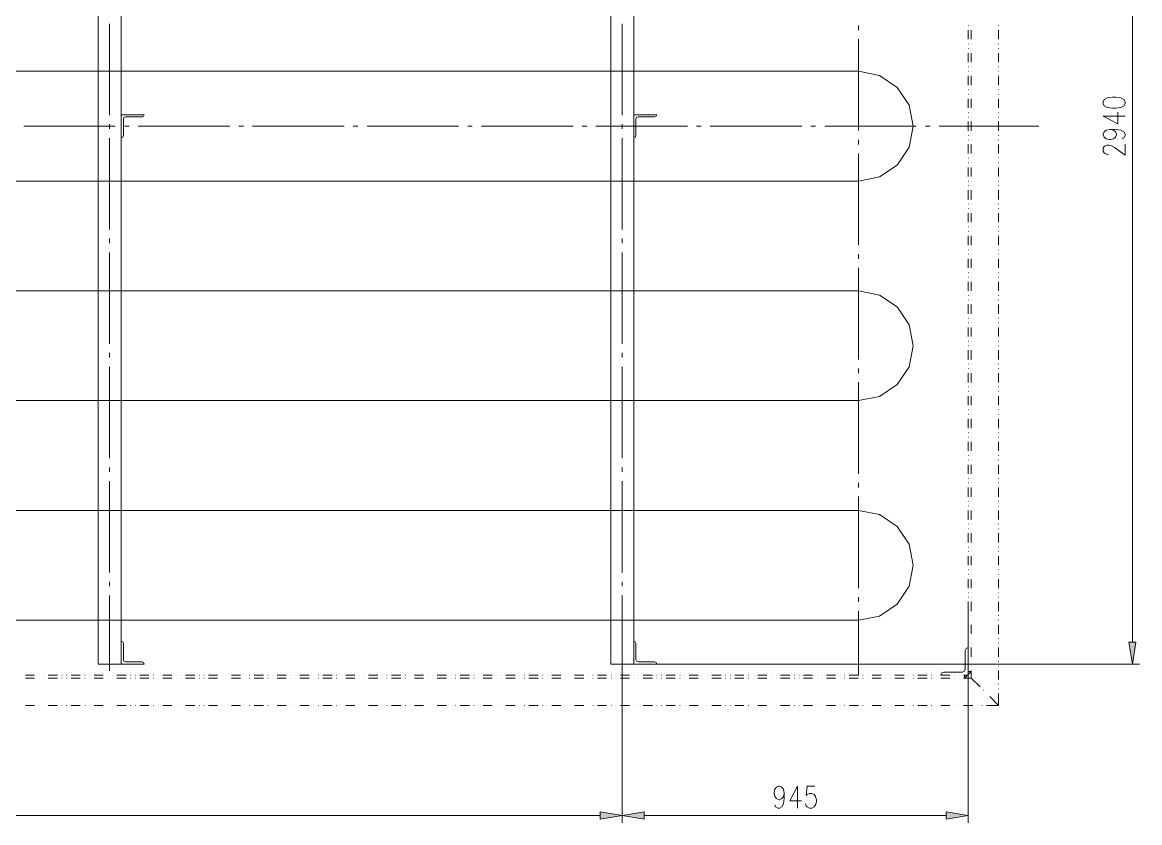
# Model space of a CAD drawing. Header units: millimetres. Extents: x 0 to 829, y 0 to 586.
# Drawn here: x 396.6 to 547, y 140.7 to 248.5 of the extents above; entities that cross this region are included whole.
import ezdxf

# ---------------------------------------------------------------- set-up
doc = ezdxf.new("R2010")
doc.units = ezdxf.units.MM

msp = doc.modelspace()

# ---------------------------------------------------------------- hatches: boundary and pattern name
h = msp.add_hatch(color=0)
h.dxf.hatch_style = 2
h.paths.add_polyline_path([(545.517917, 164.973), (546.011806, 162.013194), (546.502167, 164.973)])
h = msp.add_hatch(color=0)
h.dxf.hatch_style = 2
h.paths.add_polyline_path([(474.37675, 142.134167), (477.333028, 141.640278), (474.37675, 141.149917)])
h = msp.add_hatch(color=0)
h.dxf.hatch_style = 2
h.paths.add_polyline_path([(480.289306, 142.134167), (477.333028, 141.640278), (480.289306, 141.149917)])
h = msp.add_hatch(color=0)
h.dxf.hatch_style = 2
h.paths.add_polyline_path([(520.961056, 142.134167), (523.917333, 141.640278), (520.961056, 141.149917)])

# ---------------------------------------------------------------- linework, layer by layer
at = {"color": 0, "lineweight": 0}
for points in [[(406.766889, 306.944889), (406.766889, 162.013194)], [(409.871333, 306.944889), (409.871333, 162.013194)], [(475.780806, 306.944889), (475.780806, 162.013194)], [(478.88525, 306.944889), (478.88525, 162.013194)], [(546.011806, 303.985083), (546.011806, 164.973)], [(408.319111, 248.292056), (408.319111, 235.969528)], [(477.333028, 248.292056), (477.333028, 235.969528)], [(509.128889, 248.052167), (509.128889, 247.434806)], [(523.917333, 248.034528), (523.934972, 248.034528)], [(523.917333, 247.420694), (523.917333, 246.185972)], [(524.312444, 248.034528), (524.330083, 248.034528)], [(524.312444, 247.420694), (524.312444, 246.185972)], [(528.009556, 248.034528), (528.027194, 248.034528)], [(528.009556, 246.185972), (528.009556, 247.420694)], [(509.128889, 246.203611), (509.128889, 233.881083)], [(523.917333, 245.572139), (523.934972, 245.572139)], [(524.312444, 245.572139), (524.330083, 245.572139)], [(528.009556, 245.572139), (528.027194, 245.572139)], [(523.917333, 244.954778), (523.934972, 244.954778)], [(523.917333, 244.337417), (523.917333, 243.106222)], [(524.312444, 244.954778), (524.330083, 244.954778)], [(524.312444, 244.337417), (524.312444, 243.106222)], [(528.009556, 244.954778), (528.027194, 244.954778)], [(528.009556, 243.106222), (528.009556, 244.337417)], [(523.917333, 242.488861), (523.934972, 242.488861)], [(524.312444, 242.488861), (524.330083, 242.488861)], [(528.009556, 242.488861), (528.027194, 242.488861)], [(95.045389, 241.875028), (509.128889, 241.875028)], [(509.128889, 227.086583), (511.958167, 227.6475), (514.357056, 229.249111), (515.958667, 231.648), (516.523111, 234.480806), (515.958667, 237.310083), (514.357056, 239.708972), (511.958167, 241.310583), (509.128889, 241.875028)], [(523.917333, 241.875028), (523.934972, 241.875028)], [(523.917333, 241.257667), (523.917333, 240.026472)], [(524.312444, 241.875028), (524.330083, 241.875028)], [(524.312444, 241.257667), (524.312444, 240.026472)], [(528.009556, 241.875028), (528.027194, 241.875028)], [(528.009556, 240.026472), (528.009556, 241.257667)], [(523.917333, 239.409111), (523.934972, 239.409111)], [(524.312444, 239.409111), (524.330083, 239.409111)], [(528.009556, 239.409111), (528.027194, 239.409111)], [(523.917333, 238.79175), (523.934972, 238.79175)], [(523.917333, 238.177917), (523.917333, 236.943194)], [(524.312444, 238.79175), (524.330083, 238.79175)], [(524.312444, 238.177917), (524.312444, 236.943194)], [(528.009556, 238.79175), (528.027194, 238.79175)], [(528.009556, 236.943194), (528.009556, 238.177917)], [(523.917333, 236.329361), (523.934972, 236.329361)], [(524.312444, 236.329361), (524.330083, 236.329361)], [(528.009556, 236.329361), (528.027194, 236.329361)], [(542.06775, 235.853111), (544.039778, 234.794778), (544.039778, 236.382278)], [(408.319111, 234.738333), (408.319111, 234.120972)], [(412.975778, 236.033028), (409.871333, 236.033028)], [(410.464, 235.736694), (410.255861, 235.6485), (410.167667, 235.440361)], [(410.167667, 235.440361), (410.167667, 233.221389)], [(412.682972, 235.736694), (410.464, 235.736694)], [(412.682972, 235.736694), (412.891111, 235.821361), (412.975778, 236.033028)], [(477.333028, 234.738333), (477.333028, 234.120972)], [(481.989694, 236.033028), (478.88525, 236.033028)], [(479.477917, 235.736694), (479.269778, 235.6485), (479.181583, 235.440361)], [(479.181583, 235.440361), (479.181583, 233.221389)], [(481.696889, 235.736694), (479.477917, 235.736694)], [(481.696889, 235.736694), (481.905028, 235.821361), (481.989694, 236.033028)], [(523.917333, 235.712), (523.934972, 235.712)], [(523.917333, 235.094639), (523.917333, 233.863444)], [(524.312444, 235.712), (524.330083, 235.712)], [(524.312444, 235.094639), (524.312444, 233.863444)], [(528.009556, 235.712), (528.027194, 235.712)], [(528.009556, 233.863444), (528.009556, 235.094639)], [(542.06775, 235.853111), (545.024028, 235.853111)], [(396.762111, 234.480806), (409.088167, 234.480806)], [(409.871333, 232.925056), (410.079472, 233.01325), (410.167667, 233.221389)], [(410.319361, 234.480806), (410.936722, 234.480806)], [(412.167917, 234.480806), (424.490444, 234.480806)], [(425.725167, 234.480806), (426.339, 234.480806)], [(427.573722, 234.480806), (439.89625, 234.480806)], [(441.130972, 234.480806), (441.744806, 234.480806)], [(442.979528, 234.480806), (455.302056, 234.480806)], [(456.53325, 234.480806), (457.150611, 234.480806)], [(458.381806, 234.480806), (470.707861, 234.480806)], [(471.939056, 234.480806), (472.556417, 234.480806)], [(473.787611, 234.480806), (486.110139, 234.480806)], [(478.88525, 232.925056), (479.093389, 233.01325), (479.181583, 233.221389)], [(487.344861, 234.480806), (487.958694, 234.480806)], [(489.193417, 234.480806), (501.515944, 234.480806)], [(502.747139, 234.480806), (503.3645, 234.480806)], [(504.595694, 234.480806), (516.92175, 234.480806)], [(518.152944, 234.480806), (518.770306, 234.480806)], [(520.0015, 234.480806), (533.435278, 234.480806)], [(523.917333, 233.246083), (523.934972, 233.246083)], [(524.312444, 233.246083), (524.330083, 233.246083)], [(528.009556, 233.246083), (528.027194, 233.246083)], [(543.052, 234.057472), (543.475333, 233.951639), (543.757556, 233.739972), (543.898667, 233.422472), (543.898667, 233.316639), (543.757556, 232.999139), (543.475333, 232.787472), (543.052, 232.685167), (542.910889, 232.685167), (542.487556, 232.787472), (542.208861, 232.999139), (542.06775, 233.316639), (542.06775, 233.422472), (542.208861, 233.739972), (542.487556, 233.951639), (543.052, 234.057472), (543.757556, 234.057472), (544.459583, 233.951639), (544.882917, 233.739972), (545.024028, 233.422472), (545.024028, 233.210806), (544.882917, 232.893306), (544.600694, 232.787472)], [(408.319111, 232.889778), (408.319111, 220.563722)], [(477.333028, 232.889778), (477.333028, 220.563722)], [(509.128889, 232.646361), (509.128889, 232.032528)], [(523.917333, 232.63225), (523.934972, 232.63225)], [(523.917333, 232.014889), (523.917333, 230.783694)], [(524.312444, 232.63225), (524.330083, 232.63225)], [(524.312444, 232.014889), (524.312444, 230.783694)], [(528.009556, 232.63225), (528.027194, 232.63225)], [(528.009556, 230.783694), (528.009556, 232.014889)], [(542.769778, 230.677861), (542.628667, 230.677861), (542.346444, 230.783694), (542.208861, 230.886), (542.06775, 231.097667), (542.06775, 231.521), (542.208861, 231.732667), (542.346444, 231.8385), (542.628667, 231.944333), (542.910889, 231.944333), (543.193111, 231.8385), (543.616444, 231.626833), (545.024028, 230.572028), (545.024028, 232.050167)], [(509.128889, 230.797806), (509.128889, 218.475278)], [(523.917333, 230.166333), (523.934972, 230.166333)], [(524.312444, 230.166333), (524.330083, 230.166333)], [(528.009556, 230.166333), (528.027194, 230.166333)], [(523.917333, 229.548972), (523.934972, 229.548972)], [(523.917333, 228.935139), (523.917333, 227.700417)], [(524.312444, 229.548972), (524.330083, 229.548972)], [(524.312444, 228.935139), (524.312444, 227.700417)], [(528.009556, 229.548972), (528.027194, 229.548972)], [(528.009556, 227.700417), (528.009556, 228.935139)], [(95.045389, 227.086583), (509.128889, 227.086583)], [(523.917333, 227.086583), (523.934972, 227.086583)], [(523.917333, 226.469222), (523.934972, 226.469222)], [(523.917333, 225.851861), (523.917333, 224.620667)], [(524.312444, 227.086583), (524.330083, 227.086583)], [(524.312444, 226.469222), (524.330083, 226.469222)], [(524.312444, 225.851861), (524.312444, 224.620667)], [(528.009556, 227.086583), (528.027194, 227.086583)], [(528.009556, 226.469222), (528.027194, 226.469222)], [(528.009556, 224.620667), (528.009556, 225.851861)], [(523.917333, 224.003306), (523.934972, 224.003306)], [(523.917333, 223.385944), (523.934972, 223.385944)], [(523.917333, 222.772111), (523.917333, 221.537389)], [(524.312444, 224.003306), (524.330083, 224.003306)], [(524.312444, 223.385944), (524.330083, 223.385944)], [(524.312444, 222.772111), (524.312444, 221.537389)], [(528.009556, 224.003306), (528.027194, 224.003306)], [(528.009556, 223.385944), (528.027194, 223.385944)], [(528.009556, 221.537389), (528.009556, 222.772111)], [(523.917333, 220.923556), (523.934972, 220.923556)], [(523.917333, 220.306194), (523.934972, 220.306194)], [(523.917333, 219.688833), (523.917333, 218.457639)], [(524.312444, 220.923556), (524.330083, 220.923556)], [(524.312444, 220.306194), (524.330083, 220.306194)], [(524.312444, 219.688833), (524.312444, 218.457639)], [(528.009556, 220.923556), (528.027194, 220.923556)], [(528.009556, 220.306194), (528.027194, 220.306194)], [(528.009556, 218.457639), (528.009556, 219.688833)], [(408.319111, 219.332528), (408.319111, 218.715167)], [(477.333028, 219.332528), (477.333028, 218.715167)], [(408.319111, 217.483972), (408.319111, 205.157917)], [(477.333028, 217.483972), (477.333028, 205.157917)], [(509.128889, 217.244083), (509.128889, 216.626722)], [(523.917333, 217.840278), (523.934972, 217.840278)], [(523.917333, 217.226444), (523.934972, 217.226444)], [(524.312444, 217.840278), (524.330083, 217.840278)], [(524.312444, 217.226444), (524.330083, 217.226444)], [(528.009556, 217.840278), (528.027194, 217.840278)], [(528.009556, 217.226444), (528.027194, 217.226444)], [(509.128889, 215.395528), (509.128889, 203.069472)], [(523.917333, 216.609083), (523.917333, 215.377889)], [(524.312444, 216.609083), (524.312444, 215.377889)], [(528.009556, 215.377889), (528.009556, 216.609083)], [(523.917333, 214.760528), (523.934972, 214.760528)], [(523.917333, 214.143167), (523.934972, 214.143167)], [(524.312444, 214.760528), (524.330083, 214.760528)], [(524.312444, 214.143167), (524.330083, 214.143167)], [(528.009556, 214.760528), (528.027194, 214.760528)], [(528.009556, 214.143167), (528.027194, 214.143167)], [(95.045389, 212.294611), (509.128889, 212.294611)], [(509.128889, 197.506167), (511.958167, 198.070611), (514.357056, 199.672222), (515.958667, 202.071111), (516.523111, 204.900389), (515.958667, 207.733194), (514.357056, 210.132083), (511.958167, 211.733694), (509.128889, 212.294611)], [(523.917333, 213.529333), (523.917333, 212.294611)], [(524.312444, 213.529333), (524.312444, 212.294611)], [(528.009556, 212.294611), (528.009556, 213.529333)], [(523.917333, 211.680778), (523.934972, 211.680778)], [(523.917333, 211.063417), (523.934972, 211.063417)], [(524.312444, 211.680778), (524.330083, 211.680778)], [(524.312444, 211.063417), (524.330083, 211.063417)], [(528.009556, 211.680778), (528.027194, 211.680778)], [(528.009556, 211.063417), (528.027194, 211.063417)], [(523.917333, 210.446056), (523.917333, 209.214861)], [(524.312444, 210.446056), (524.312444, 209.214861)], [(528.009556, 209.214861), (528.009556, 210.446056)], [(523.917333, 208.5975), (523.934972, 208.5975)], [(523.917333, 207.983667), (523.934972, 207.983667)], [(524.312444, 208.5975), (524.330083, 208.5975)], [(524.312444, 207.983667), (524.330083, 207.983667)], [(528.009556, 208.5975), (528.027194, 208.5975)], [(528.009556, 207.983667), (528.027194, 207.983667)], [(523.917333, 207.366306), (523.917333, 206.135111)], [(524.312444, 207.366306), (524.312444, 206.135111)], [(528.009556, 206.135111), (528.009556, 207.366306)], [(523.917333, 205.51775), (523.934972, 205.51775)], [(523.917333, 204.900389), (523.934972, 204.900389)], [(524.312444, 205.51775), (524.330083, 205.51775)], [(524.312444, 204.900389), (524.330083, 204.900389)], [(528.009556, 205.51775), (528.027194, 205.51775)], [(528.009556, 204.900389), (528.027194, 204.900389)], [(408.319111, 203.926722), (408.319111, 203.309361)], [(477.333028, 203.926722), (477.333028, 203.309361)], [(523.917333, 204.286556), (523.917333, 203.051833)], [(524.312444, 204.286556), (524.312444, 203.051833)], [(528.009556, 203.051833), (528.009556, 204.286556)], [(408.319111, 202.078167), (408.319111, 189.755639)], [(477.333028, 202.078167), (477.333028, 189.755639)], [(509.128889, 201.838278), (509.128889, 201.220917)], [(523.917333, 202.438), (523.934972, 202.438)], [(523.917333, 201.820639), (523.934972, 201.820639)], [(524.312444, 202.438), (524.330083, 202.438)], [(524.312444, 201.820639), (524.330083, 201.820639)], [(528.009556, 202.438), (528.027194, 202.438)], [(528.009556, 201.820639), (528.027194, 201.820639)], [(523.917333, 201.203278), (523.917333, 199.972083)], [(524.312444, 201.203278), (524.312444, 199.972083)], [(528.009556, 199.972083), (528.009556, 201.203278)], [(509.128889, 199.989722), (509.128889, 187.663667)], [(523.917333, 199.354722), (523.934972, 199.354722)], [(523.917333, 198.740889), (523.934972, 198.740889)], [(524.312444, 199.354722), (524.330083, 199.354722)], [(524.312444, 198.740889), (524.330083, 198.740889)], [(528.009556, 199.354722), (528.027194, 199.354722)], [(528.009556, 198.740889), (528.027194, 198.740889)], [(95.045389, 197.506167), (509.128889, 197.506167)], [(523.917333, 198.123528), (523.917333, 196.892333)], [(524.312444, 198.123528), (524.312444, 196.892333)], [(528.009556, 196.892333), (528.009556, 198.123528)], [(523.917333, 196.274972), (523.934972, 196.274972)], [(523.917333, 195.657611), (523.934972, 195.657611)], [(524.312444, 196.274972), (524.330083, 196.274972)], [(524.312444, 195.657611), (524.330083, 195.657611)], [(528.009556, 196.274972), (528.027194, 196.274972)], [(528.009556, 195.657611), (528.027194, 195.657611)], [(523.917333, 195.043778), (523.917333, 193.809056)], [(524.312444, 195.043778), (524.312444, 193.809056)], [(528.009556, 193.809056), (528.009556, 195.043778)], [(523.917333, 193.195222), (523.934972, 193.195222)], [(523.917333, 192.577861), (523.934972, 192.577861)], [(524.312444, 193.195222), (524.330083, 193.195222)], [(524.312444, 192.577861), (524.330083, 192.577861)], [(528.009556, 193.195222), (528.027194, 193.195222)], [(528.009556, 192.577861), (528.027194, 192.577861)], [(523.917333, 191.9605), (523.917333, 190.729306)], [(524.312444, 191.9605), (524.312444, 190.729306)], [(528.009556, 190.729306), (528.009556, 191.9605)], [(523.917333, 190.111944), (523.934972, 190.111944)], [(524.312444, 190.111944), (524.330083, 190.111944)], [(528.009556, 190.111944), (528.027194, 190.111944)], [(408.319111, 188.520917), (408.319111, 187.907083)], [(477.333028, 188.520917), (477.333028, 187.907083)], [(523.917333, 189.498111), (523.934972, 189.498111)], [(523.917333, 188.88075), (523.917333, 187.649556)], [(524.312444, 189.498111), (524.330083, 189.498111)], [(524.312444, 188.88075), (524.312444, 187.649556)], [(528.009556, 189.498111), (528.027194, 189.498111)], [(528.009556, 187.649556), (528.009556, 188.88075)], [(408.319111, 186.672361), (408.319111, 174.349833)], [(477.333028, 186.672361), (477.333028, 174.349833)], [(523.917333, 187.032194), (523.934972, 187.032194)], [(524.312444, 187.032194), (524.330083, 187.032194)], [(528.009556, 187.032194), (528.027194, 187.032194)], [(509.128889, 186.432472), (509.128889, 185.815111)], [(523.917333, 186.414833), (523.934972, 186.414833)], [(523.917333, 185.801), (523.917333, 184.566278)], [(524.312444, 186.414833), (524.330083, 186.414833)], [(524.312444, 185.801), (524.312444, 184.566278)], [(528.009556, 186.414833), (528.027194, 186.414833)], [(528.009556, 184.566278), (528.009556, 185.801)], [(509.128889, 184.583917), (509.128889, 172.261389)], [(523.917333, 183.952444), (523.934972, 183.952444)], [(524.312444, 183.952444), (524.330083, 183.952444)], [(528.009556, 183.952444), (528.027194, 183.952444)], [(95.045389, 182.717722), (509.128889, 182.717722)], [(509.128889, 167.929278), (511.958167, 168.493722), (514.357056, 170.095333), (515.958667, 172.494222), (516.523111, 175.3235), (515.958667, 178.152778), (514.357056, 180.551667), (511.958167, 182.156806), (509.128889, 182.717722)], [(523.917333, 183.335083), (523.934972, 183.335083)], [(523.917333, 182.717722), (523.917333, 181.486528)], [(524.312444, 183.335083), (524.330083, 183.335083)], [(524.312444, 182.717722), (524.312444, 181.486528)], [(528.009556, 183.335083), (528.027194, 183.335083)], [(528.009556, 181.486528), (528.009556, 182.717722)], [(523.917333, 180.869167), (523.934972, 180.869167)], [(524.312444, 180.869167), (524.330083, 180.869167)], [(528.009556, 180.869167), (528.027194, 180.869167)], [(523.917333, 180.255333), (523.934972, 180.255333)], [(523.917333, 179.637972), (523.917333, 178.406778)], [(524.312444, 180.255333), (524.330083, 180.255333)], [(524.312444, 179.637972), (524.312444, 178.406778)], [(528.009556, 180.255333), (528.027194, 180.255333)], [(528.009556, 178.406778), (528.009556, 179.637972)], [(523.917333, 177.789417), (523.934972, 177.789417)], [(524.312444, 177.789417), (524.330083, 177.789417)], [(528.009556, 177.789417), (528.027194, 177.789417)], [(523.917333, 177.172056), (523.934972, 177.172056)], [(523.917333, 176.558222), (523.917333, 175.3235)], [(524.312444, 177.172056), (524.330083, 177.172056)], [(524.312444, 176.558222), (524.312444, 175.3235)], [(528.009556, 177.172056), (528.027194, 177.172056)], [(528.009556, 175.3235), (528.009556, 176.558222)], [(523.917333, 174.709667), (523.934972, 174.709667)], [(524.312444, 174.709667), (524.330083, 174.709667)], [(528.009556, 174.709667), (528.027194, 174.709667)], [(408.319111, 173.118639), (408.319111, 172.501278)], [(477.333028, 173.118639), (477.333028, 172.501278)], [(523.917333, 174.092306), (523.934972, 174.092306)], [(523.917333, 173.474944), (523.917333, 172.24375)], [(524.312444, 174.092306), (524.330083, 174.092306)], [(524.312444, 173.474944), (524.312444, 172.24375)], [(528.009556, 174.092306), (528.027194, 174.092306)], [(528.009556, 172.24375), (528.009556, 173.474944)], [(523.917333, 171.626389), (523.934972, 171.626389)], [(524.312444, 171.626389), (524.330083, 171.626389)], [(528.009556, 171.626389), (528.027194, 171.626389)], [(408.319111, 171.270083), (408.319111, 161.127722)], [(477.333028, 171.270083), (477.333028, 161.127722)], [(509.128889, 171.026667), (509.128889, 170.412833)], [(523.917333, 171.012556), (523.934972, 171.012556)], [(523.917333, 170.469278), (523.917333, 140.656028)], [(523.917333, 170.395194), (523.917333, 169.164)], [(524.312444, 171.012556), (524.330083, 171.012556)], [(524.312444, 170.395194), (524.312444, 169.164)], [(528.009556, 171.012556), (528.027194, 171.012556)], [(528.009556, 169.164), (528.009556, 170.395194)], [(509.128889, 169.178111), (509.128889, 160.535056)], [(523.917333, 168.546639), (523.934972, 168.546639)], [(524.312444, 168.546639), (524.330083, 168.546639)], [(528.009556, 168.546639), (528.027194, 168.546639)], [(100.460528, 167.929278), (509.128889, 167.929278)], [(523.917333, 167.929278), (523.934972, 167.929278)], [(523.917333, 167.315444), (523.917333, 166.080722)], [(524.312444, 167.929278), (524.330083, 167.929278)], [(524.312444, 167.315444), (524.312444, 166.080722)], [(528.009556, 167.929278), (528.027194, 167.929278)], [(528.009556, 166.080722), (528.009556, 167.315444)], [(410.167667, 164.824833), (410.079472, 165.032972), (409.871333, 165.121167)], [(410.167667, 162.605861), (410.167667, 164.824833)], [(479.181583, 164.824833), (479.093389, 165.032972), (478.88525, 165.121167)], [(479.181583, 162.605861), (479.181583, 164.824833)], [(523.917333, 164.232167), (523.638639, 164.11575), (523.522222, 163.837056)], [(523.917333, 165.466889), (523.934972, 165.466889)], [(523.917333, 164.849528), (523.934972, 164.849528)], [(523.917333, 164.232167), (523.917333, 163.000972)], [(524.312444, 165.466889), (524.330083, 165.466889)], [(524.312444, 164.849528), (524.330083, 164.849528)], [(524.312444, 164.232167), (524.312444, 163.000972)], [(528.009556, 165.466889), (528.027194, 165.466889)], [(528.009556, 164.849528), (528.027194, 164.849528)], [(528.009556, 163.000972), (528.009556, 164.232167)], [(410.167667, 162.605861), (410.255861, 162.397722), (410.464, 162.309528)], [(479.181583, 162.605861), (479.269778, 162.397722), (479.477917, 162.309528)], [(523.522222, 161.325278), (523.522222, 163.837056)], [(412.975778, 162.013194), (406.766889, 162.013194)], [(412.682972, 162.309528), (410.464, 162.309528)], [(412.975778, 162.013194), (412.891111, 162.224861), (412.682972, 162.309528)], [(481.989694, 162.013194), (475.780806, 162.013194)], [(477.333028, 161.127722), (477.333028, 140.656028)], [(481.696889, 162.309528), (479.477917, 162.309528)], [(481.989694, 162.013194), (481.905028, 162.224861), (481.696889, 162.309528)], [(481.989694, 162.013194), (546.996056, 162.013194)], [(523.127111, 160.930167), (523.405806, 161.046583), (523.522222, 161.325278)], [(523.917333, 162.383611), (523.934972, 162.383611)], [(523.917333, 161.769778), (523.934972, 161.769778)], [(523.917333, 161.152417), (523.917333, 160.535056)], [(524.312444, 161.028944), (523.917333, 161.028944)], [(523.917333, 160.633833), (524.312444, 161.028944)], [(524.312444, 162.383611), (524.330083, 162.383611)], [(524.312444, 161.769778), (524.330083, 161.769778)], [(524.312444, 161.152417), (524.312444, 160.139944)], [(528.009556, 162.383611), (528.027194, 162.383611)], [(528.009556, 161.769778), (528.027194, 161.769778)], [(528.009556, 159.921222), (528.009556, 161.152417)], [(396.980833, 160.535056), (398.212028, 160.535056)], [(396.980833, 160.139944), (398.212028, 160.139944)], [(398.829389, 160.535056), (398.847028, 160.535056)], [(398.829389, 160.139944), (398.847028, 160.139944)], [(399.44675, 160.535056), (399.464389, 160.535056)], [(399.44675, 160.139944), (399.464389, 160.139944)], [(400.060583, 160.535056), (401.295306, 160.535056)], [(400.060583, 160.139944), (401.295306, 160.139944)], [(401.909139, 160.535056), (401.926778, 160.535056)], [(401.909139, 160.139944), (401.926778, 160.139944)], [(402.5265, 160.535056), (402.544139, 160.535056)], [(402.5265, 160.139944), (402.544139, 160.139944)], [(403.143861, 160.535056), (404.375056, 160.535056)], [(403.143861, 160.139944), (404.375056, 160.139944)], [(404.992417, 160.535056), (405.010056, 160.535056)], [(404.992417, 160.139944), (405.010056, 160.139944)], [(405.60625, 160.535056), (405.623889, 160.535056)], [(405.60625, 160.139944), (405.623889, 160.139944)], [(406.223611, 160.535056), (407.454806, 160.535056)], [(406.223611, 160.139944), (407.454806, 160.139944)], [(408.072167, 160.535056), (408.089806, 160.535056)], [(408.072167, 160.139944), (408.089806, 160.139944)], [(408.689528, 160.535056), (408.707167, 160.535056)], [(408.689528, 160.139944), (408.707167, 160.139944)], [(409.303361, 160.535056), (410.538083, 160.535056)], [(409.303361, 160.139944), (410.538083, 160.139944)], [(411.151917, 160.535056), (411.169556, 160.535056)], [(411.151917, 160.139944), (411.169556, 160.139944)], [(411.769278, 160.535056), (411.786917, 160.535056)], [(411.769278, 160.139944), (411.786917, 160.139944)], [(412.386639, 160.535056), (413.617833, 160.535056)], [(412.386639, 160.139944), (413.617833, 160.139944)], [(414.235194, 160.535056), (414.252833, 160.535056)], [(414.235194, 160.139944), (414.252833, 160.139944)], [(414.849028, 160.535056), (414.866667, 160.535056)], [(414.849028, 160.139944), (414.866667, 160.139944)], [(415.466389, 160.535056), (416.697583, 160.535056)], [(415.466389, 160.139944), (416.697583, 160.139944)], [(417.314944, 160.535056), (417.332583, 160.535056)], [(417.314944, 160.139944), (417.332583, 160.139944)], [(417.932306, 160.535056), (417.949944, 160.535056)], [(417.932306, 160.139944), (417.949944, 160.139944)], [(418.546139, 160.535056), (419.780861, 160.535056)], [(418.546139, 160.139944), (419.780861, 160.139944)], [(420.394694, 160.535056), (420.412333, 160.535056)], [(420.394694, 160.139944), (420.412333, 160.139944)], [(421.012056, 160.535056), (421.029694, 160.535056)], [(421.012056, 160.139944), (421.029694, 160.139944)], [(421.629417, 160.535056), (422.860611, 160.535056)], [(421.629417, 160.139944), (422.860611, 160.139944)], [(423.477972, 160.535056), (423.495611, 160.535056)], [(423.477972, 160.139944), (423.495611, 160.139944)], [(424.091806, 160.535056), (424.109444, 160.535056)], [(424.091806, 160.139944), (424.109444, 160.139944)], [(424.709167, 160.535056), (425.940361, 160.535056)], [(424.709167, 160.139944), (425.940361, 160.139944)], [(426.557722, 160.535056), (426.575361, 160.535056)], [(426.557722, 160.139944), (426.575361, 160.139944)], [(427.175083, 160.535056), (427.192722, 160.535056)], [(427.175083, 160.139944), (427.192722, 160.139944)], [(427.792444, 160.535056), (429.023639, 160.535056)], [(427.792444, 160.139944), (429.023639, 160.139944)], [(429.641, 160.535056), (429.658639, 160.535056)], [(429.641, 160.139944), (429.658639, 160.139944)], [(430.254833, 160.535056), (430.272472, 160.535056)], [(430.254833, 160.139944), (430.272472, 160.139944)], [(430.872194, 160.535056), (432.103389, 160.535056)], [(430.872194, 160.139944), (432.103389, 160.139944)], [(432.72075, 160.535056), (432.738389, 160.535056)], [(432.72075, 160.139944), (432.738389, 160.139944)], [(433.338111, 160.535056), (433.35575, 160.535056)], [(433.338111, 160.139944), (433.35575, 160.139944)], [(433.951944, 160.535056), (435.186667, 160.535056)], [(433.951944, 160.139944), (435.186667, 160.139944)], [(435.8005, 160.535056), (435.818139, 160.535056)], [(435.8005, 160.139944), (435.818139, 160.139944)], [(436.417861, 160.535056), (436.4355, 160.535056)], [(436.417861, 160.139944), (436.4355, 160.139944)], [(437.035222, 160.535056), (438.266417, 160.535056)], [(437.035222, 160.139944), (438.266417, 160.139944)], [(438.883778, 160.535056), (438.901417, 160.535056)], [(438.883778, 160.139944), (438.901417, 160.139944)], [(439.497611, 160.535056), (439.51525, 160.535056)], [(439.497611, 160.139944), (439.51525, 160.139944)], [(440.114972, 160.535056), (441.346167, 160.535056)], [(440.114972, 160.139944), (441.346167, 160.139944)], [(441.963528, 160.535056), (441.981167, 160.535056)], [(441.963528, 160.139944), (441.981167, 160.139944)], [(442.580889, 160.535056), (442.598528, 160.535056)], [(442.580889, 160.139944), (442.598528, 160.139944)], [(443.194722, 160.535056), (444.429444, 160.535056)], [(443.194722, 160.139944), (444.429444, 160.139944)], [(445.043278, 160.535056), (445.060917, 160.535056)], [(445.043278, 160.139944), (445.060917, 160.139944)], [(445.660639, 160.535056), (445.678278, 160.535056)], [(445.660639, 160.139944), (445.678278, 160.139944)], [(446.278, 160.535056), (447.509194, 160.535056)], [(446.278, 160.139944), (447.509194, 160.139944)], [(448.126556, 160.535056), (448.144194, 160.535056)], [(448.126556, 160.139944), (448.144194, 160.139944)], [(448.740389, 160.535056), (448.758028, 160.535056)], [(448.740389, 160.139944), (448.758028, 160.139944)], [(449.35775, 160.535056), (450.588944, 160.535056)], [(449.35775, 160.139944), (450.588944, 160.139944)], [(451.206306, 160.535056), (451.223944, 160.535056)], [(451.206306, 160.139944), (451.223944, 160.139944)], [(451.823667, 160.535056), (451.841306, 160.535056)], [(451.823667, 160.139944), (451.841306, 160.139944)], [(452.4375, 160.535056), (453.672222, 160.535056)], [(452.4375, 160.139944), (453.672222, 160.139944)], [(454.286056, 160.535056), (454.303694, 160.535056)], [(454.286056, 160.139944), (454.303694, 160.139944)], [(454.903417, 160.535056), (454.921056, 160.535056)], [(454.903417, 160.139944), (454.921056, 160.139944)], [(455.520778, 160.535056), (456.751972, 160.535056)], [(455.520778, 160.139944), (456.751972, 160.139944)], [(457.369333, 160.535056), (457.386972, 160.535056)], [(457.369333, 160.139944), (457.386972, 160.139944)], [(457.983167, 160.535056), (458.000806, 160.535056)], [(457.983167, 160.139944), (458.000806, 160.139944)], [(458.600528, 160.535056), (459.831722, 160.535056)], [(458.600528, 160.139944), (459.831722, 160.139944)], [(460.449083, 160.535056), (460.466722, 160.535056)], [(460.449083, 160.139944), (460.466722, 160.139944)], [(461.066444, 160.535056), (461.084083, 160.535056)], [(461.066444, 160.139944), (461.084083, 160.139944)], [(461.680278, 160.535056), (462.915, 160.535056)], [(461.680278, 160.139944), (462.915, 160.139944)], [(463.528833, 160.535056), (463.546472, 160.535056)], [(463.528833, 160.139944), (463.546472, 160.139944)], [(464.146194, 160.535056), (464.163833, 160.535056)], [(464.146194, 160.139944), (464.163833, 160.139944)], [(464.763556, 160.535056), (465.99475, 160.535056)], [(464.763556, 160.139944), (465.99475, 160.139944)], [(466.612111, 160.535056), (466.62975, 160.535056)], [(466.612111, 160.139944), (466.62975, 160.139944)], [(467.225944, 160.535056), (467.243583, 160.535056)], [(467.225944, 160.139944), (467.243583, 160.139944)], [(467.843306, 160.535056), (469.0745, 160.535056)], [(467.843306, 160.139944), (469.0745, 160.139944)], [(469.691861, 160.535056), (469.7095, 160.535056)], [(469.691861, 160.139944), (469.7095, 160.139944)], [(470.309222, 160.535056), (470.326861, 160.535056)], [(470.309222, 160.139944), (470.326861, 160.139944)], [(470.923056, 160.535056), (472.157778, 160.535056)], [(470.923056, 160.139944), (472.157778, 160.139944)], [(472.771611, 160.535056), (472.78925, 160.535056)], [(472.771611, 160.139944), (472.78925, 160.139944)], [(473.388972, 160.535056), (473.406611, 160.535056)], [(473.388972, 160.139944), (473.406611, 160.139944)], [(474.006333, 160.535056), (475.237528, 160.535056)], [(474.006333, 160.139944), (475.237528, 160.139944)], [(475.854889, 160.535056), (475.872528, 160.535056)], [(475.854889, 160.139944), (475.872528, 160.139944)], [(476.468722, 160.535056), (476.486361, 160.535056)], [(476.468722, 160.139944), (476.486361, 160.139944)], [(477.086083, 160.535056), (478.317278, 160.535056)], [(477.086083, 160.139944), (478.317278, 160.139944)], [(478.934639, 160.535056), (478.952278, 160.535056)], [(478.934639, 160.139944), (478.952278, 160.139944)], [(479.552, 160.535056), (479.569639, 160.535056)], [(479.552, 160.139944), (479.569639, 160.139944)], [(480.165833, 160.535056), (481.400556, 160.535056)], [(480.165833, 160.139944), (481.400556, 160.139944)], [(482.014389, 160.535056), (482.032028, 160.535056)], [(482.014389, 160.139944), (482.032028, 160.139944)], [(482.63175, 160.535056), (482.649389, 160.535056)], [(482.63175, 160.139944), (482.649389, 160.139944)], [(483.249111, 160.535056), (484.480306, 160.535056)], [(483.249111, 160.139944), (484.480306, 160.139944)], [(485.097667, 160.535056), (485.115306, 160.535056)], [(485.097667, 160.139944), (485.115306, 160.139944)], [(485.7115, 160.535056), (485.729139, 160.535056)], [(485.7115, 160.139944), (485.729139, 160.139944)], [(486.328861, 160.535056), (487.560056, 160.535056)], [(486.328861, 160.139944), (487.560056, 160.139944)], [(488.177417, 160.535056), (488.195056, 160.535056)], [(488.177417, 160.139944), (488.195056, 160.139944)], [(488.794778, 160.535056), (488.812417, 160.535056)], [(488.794778, 160.139944), (488.812417, 160.139944)], [(489.408611, 160.535056), (490.643333, 160.535056)], [(489.408611, 160.139944), (490.643333, 160.139944)], [(491.257167, 160.535056), (491.274806, 160.535056)], [(491.257167, 160.139944), (491.274806, 160.139944)], [(491.874528, 160.535056), (491.892167, 160.535056)], [(491.874528, 160.139944), (491.892167, 160.139944)], [(492.491889, 160.535056), (493.723083, 160.535056)], [(492.491889, 160.139944), (493.723083, 160.139944)], [(494.340444, 160.535056), (494.358083, 160.535056)], [(494.340444, 160.139944), (494.358083, 160.139944)], [(494.957806, 160.535056), (494.975444, 160.535056)], [(494.957806, 160.139944), (494.975444, 160.139944)], [(495.571639, 160.535056), (496.806361, 160.535056)], [(495.571639, 160.139944), (496.806361, 160.139944)], [(497.420194, 160.535056), (497.437833, 160.535056)], [(497.420194, 160.139944), (497.437833, 160.139944)], [(498.037556, 160.535056), (498.055194, 160.535056)], [(498.037556, 160.139944), (498.055194, 160.139944)], [(498.654917, 160.535056), (499.886111, 160.535056)], [(498.654917, 160.139944), (499.886111, 160.139944)], [(500.503472, 160.535056), (500.521111, 160.535056)], [(500.503472, 160.139944), (500.521111, 160.139944)], [(501.117306, 160.535056), (501.134944, 160.535056)], [(501.117306, 160.139944), (501.134944, 160.139944)], [(501.734667, 160.535056), (502.965861, 160.535056)], [(501.734667, 160.139944), (502.965861, 160.139944)], [(503.583222, 160.535056), (503.600861, 160.535056)], [(503.583222, 160.139944), (503.600861, 160.139944)], [(504.200583, 160.535056), (504.218222, 160.535056)], [(504.200583, 160.139944), (504.218222, 160.139944)], [(504.814417, 160.535056), (506.049139, 160.535056)], [(504.814417, 160.139944), (506.049139, 160.139944)], [(506.662972, 160.535056), (506.680611, 160.535056)], [(506.662972, 160.139944), (506.680611, 160.139944)], [(507.280333, 160.535056), (507.297972, 160.535056)], [(507.280333, 160.139944), (507.297972, 160.139944)], [(507.897694, 160.535056), (509.128889, 160.535056)], [(507.897694, 160.139944), (509.128889, 160.139944)], [(509.74625, 160.535056), (509.763889, 160.535056)], [(509.74625, 160.139944), (509.763889, 160.139944)], [(510.360083, 160.535056), (510.377722, 160.535056)], [(510.360083, 160.139944), (510.377722, 160.139944)], [(510.977444, 160.535056), (512.208639, 160.535056)], [(510.977444, 160.139944), (512.208639, 160.139944)], [(512.826, 160.535056), (512.843639, 160.535056)], [(512.826, 160.139944), (512.843639, 160.139944)], [(513.443361, 160.535056), (513.461, 160.535056)], [(513.443361, 160.139944), (513.461, 160.139944)], [(514.057194, 160.535056), (515.291917, 160.535056)], [(514.057194, 160.139944), (515.291917, 160.139944)], [(515.90575, 160.535056), (515.923389, 160.535056)], [(515.90575, 160.139944), (515.923389, 160.139944)], [(516.523111, 160.535056), (516.54075, 160.535056)], [(516.523111, 160.139944), (516.54075, 160.139944)], [(517.140472, 160.535056), (518.371667, 160.535056)], [(517.140472, 160.139944), (518.371667, 160.139944)], [(518.989028, 160.535056), (519.006667, 160.535056)], [(518.989028, 160.139944), (519.006667, 160.139944)], [(519.602861, 160.535056), (519.6205, 160.535056)], [(519.602861, 160.139944), (519.6205, 160.139944)], [(520.615333, 160.930167), (520.336639, 160.81375), (520.220222, 160.535056)], [(520.220222, 160.535056), (521.451417, 160.535056)], [(520.220222, 160.139944), (521.451417, 160.139944)], [(523.127111, 160.930167), (520.615333, 160.930167)], [(522.068778, 160.535056), (522.086417, 160.535056)], [(522.068778, 160.139944), (522.086417, 160.139944)], [(522.686139, 160.535056), (522.703778, 160.535056)], [(522.686139, 160.139944), (522.703778, 160.139944)], [(523.299972, 160.535056), (523.917333, 160.535056)], [(523.299972, 160.139944), (524.312444, 160.139944)], [(523.423444, 160.139944), (523.423444, 160.535056)], [(523.423444, 160.139944), (523.818556, 160.535056)], [(524.312444, 160.139944), (525.508361, 158.947556)], [(477.333028, 158.612417), (477.333028, 140.656028)], [(525.942278, 158.510111), (525.959917, 158.510111)], [(526.379722, 158.076194), (526.397361, 158.076194)], [(528.009556, 159.303861), (528.027194, 159.303861)], [(528.009556, 158.6865), (528.027194, 158.6865)], [(528.009556, 156.442833), (528.009556, 158.072667)], [(396.980833, 156.442833), (398.212028, 156.442833)], [(398.829389, 156.442833), (398.847028, 156.442833)], [(399.44675, 156.442833), (399.464389, 156.442833)], [(400.060583, 156.442833), (401.295306, 156.442833)], [(401.909139, 156.442833), (401.926778, 156.442833)], [(402.5265, 156.442833), (402.544139, 156.442833)], [(403.143861, 156.442833), (404.375056, 156.442833)], [(404.992417, 156.442833), (405.010056, 156.442833)], [(405.60625, 156.442833), (405.623889, 156.442833)], [(406.223611, 156.442833), (407.454806, 156.442833)], [(408.072167, 156.442833), (408.089806, 156.442833)], [(408.689528, 156.442833), (408.707167, 156.442833)], [(409.303361, 156.442833), (410.538083, 156.442833)], [(411.151917, 156.442833), (411.169556, 156.442833)], [(411.769278, 156.442833), (411.786917, 156.442833)], [(412.386639, 156.442833), (413.617833, 156.442833)], [(414.235194, 156.442833), (414.252833, 156.442833)], [(414.849028, 156.442833), (414.866667, 156.442833)], [(415.466389, 156.442833), (416.697583, 156.442833)], [(417.314944, 156.442833), (417.332583, 156.442833)], [(417.932306, 156.442833), (417.949944, 156.442833)], [(418.546139, 156.442833), (419.780861, 156.442833)], [(420.394694, 156.442833), (420.412333, 156.442833)], [(421.012056, 156.442833), (421.029694, 156.442833)], [(421.629417, 156.442833), (422.860611, 156.442833)], [(423.477972, 156.442833), (423.495611, 156.442833)], [(424.091806, 156.442833), (424.109444, 156.442833)], [(424.709167, 156.442833), (425.940361, 156.442833)], [(426.557722, 156.442833), (426.575361, 156.442833)], [(427.175083, 156.442833), (427.192722, 156.442833)], [(427.792444, 156.442833), (429.023639, 156.442833)], [(429.641, 156.442833), (429.658639, 156.442833)], [(430.254833, 156.442833), (430.272472, 156.442833)], [(430.872194, 156.442833), (432.103389, 156.442833)], [(432.72075, 156.442833), (432.738389, 156.442833)], [(433.338111, 156.442833), (433.35575, 156.442833)], [(433.951944, 156.442833), (435.186667, 156.442833)], [(435.8005, 156.442833), (435.818139, 156.442833)], [(436.417861, 156.442833), (436.4355, 156.442833)], [(437.035222, 156.442833), (438.266417, 156.442833)], [(438.883778, 156.442833), (438.901417, 156.442833)], [(439.497611, 156.442833), (439.51525, 156.442833)], [(440.114972, 156.442833), (441.346167, 156.442833)], [(441.963528, 156.442833), (441.981167, 156.442833)], [(442.580889, 156.442833), (442.598528, 156.442833)], [(443.194722, 156.442833), (444.429444, 156.442833)], [(445.043278, 156.442833), (445.060917, 156.442833)], [(445.660639, 156.442833), (445.678278, 156.442833)], [(446.278, 156.442833), (447.509194, 156.442833)], [(448.126556, 156.442833), (448.144194, 156.442833)], [(448.740389, 156.442833), (448.758028, 156.442833)], [(449.35775, 156.442833), (450.588944, 156.442833)], [(451.206306, 156.442833), (451.223944, 156.442833)], [(451.823667, 156.442833), (451.841306, 156.442833)], [(452.4375, 156.442833), (453.672222, 156.442833)], [(454.286056, 156.442833), (454.303694, 156.442833)], [(454.903417, 156.442833), (454.921056, 156.442833)], [(455.520778, 156.442833), (456.751972, 156.442833)], [(457.369333, 156.442833), (457.386972, 156.442833)], [(457.983167, 156.442833), (458.000806, 156.442833)], [(458.600528, 156.442833), (459.831722, 156.442833)], [(460.449083, 156.442833), (460.466722, 156.442833)], [(461.066444, 156.442833), (461.084083, 156.442833)], [(461.680278, 156.442833), (462.915, 156.442833)], [(463.528833, 156.442833), (463.546472, 156.442833)], [(464.146194, 156.442833), (464.163833, 156.442833)], [(464.763556, 156.442833), (465.99475, 156.442833)], [(466.612111, 156.442833), (466.62975, 156.442833)], [(467.225944, 156.442833), (467.243583, 156.442833)], [(467.843306, 156.442833), (469.0745, 156.442833)], [(469.691861, 156.442833), (469.7095, 156.442833)], [(470.309222, 156.442833), (470.326861, 156.442833)], [(470.923056, 156.442833), (472.157778, 156.442833)], [(472.771611, 156.442833), (472.78925, 156.442833)], [(473.388972, 156.442833), (473.406611, 156.442833)], [(474.006333, 156.442833), (475.237528, 156.442833)], [(475.854889, 156.442833), (475.872528, 156.442833)], [(476.468722, 156.442833), (476.486361, 156.442833)], [(477.086083, 156.442833), (478.317278, 156.442833)], [(478.934639, 156.442833), (478.952278, 156.442833)], [(479.552, 156.442833), (479.569639, 156.442833)], [(480.165833, 156.442833), (481.400556, 156.442833)], [(482.014389, 156.442833), (482.032028, 156.442833)], [(482.63175, 156.442833), (482.649389, 156.442833)], [(483.249111, 156.442833), (484.480306, 156.442833)], [(485.097667, 156.442833), (485.115306, 156.442833)], [(485.7115, 156.442833), (485.729139, 156.442833)], [(486.328861, 156.442833), (487.560056, 156.442833)], [(488.177417, 156.442833), (488.195056, 156.442833)], [(488.794778, 156.442833), (488.812417, 156.442833)], [(489.408611, 156.442833), (490.643333, 156.442833)], [(491.257167, 156.442833), (491.274806, 156.442833)], [(491.874528, 156.442833), (491.892167, 156.442833)], [(492.491889, 156.442833), (493.723083, 156.442833)], [(494.340444, 156.442833), (494.358083, 156.442833)], [(494.957806, 156.442833), (494.975444, 156.442833)], [(495.571639, 156.442833), (496.806361, 156.442833)], [(497.420194, 156.442833), (497.437833, 156.442833)], [(498.037556, 156.442833), (498.055194, 156.442833)], [(498.654917, 156.442833), (499.886111, 156.442833)], [(500.503472, 156.442833), (500.521111, 156.442833)], [(501.117306, 156.442833), (501.134944, 156.442833)], [(501.734667, 156.442833), (502.965861, 156.442833)], [(503.583222, 156.442833), (503.600861, 156.442833)], [(504.200583, 156.442833), (504.218222, 156.442833)], [(504.814417, 156.442833), (506.049139, 156.442833)], [(506.662972, 156.442833), (506.680611, 156.442833)], [(507.280333, 156.442833), (507.297972, 156.442833)], [(507.897694, 156.442833), (509.128889, 156.442833)], [(509.74625, 156.442833), (509.763889, 156.442833)], [(510.360083, 156.442833), (510.377722, 156.442833)], [(510.977444, 156.442833), (512.208639, 156.442833)], [(512.826, 156.442833), (512.843639, 156.442833)], [(513.443361, 156.442833), (513.461, 156.442833)], [(514.057194, 156.442833), (515.291917, 156.442833)], [(515.90575, 156.442833), (515.923389, 156.442833)], [(516.523111, 156.442833), (516.54075, 156.442833)], [(517.140472, 156.442833), (518.371667, 156.442833)], [(518.989028, 156.442833), (519.006667, 156.442833)], [(519.602861, 156.442833), (519.6205, 156.442833)], [(520.220222, 156.442833), (521.451417, 156.442833)], [(522.068778, 156.442833), (522.086417, 156.442833)], [(522.686139, 156.442833), (522.703778, 156.442833)], [(523.299972, 156.442833), (524.534694, 156.442833)], [(525.148528, 156.442833), (525.166167, 156.442833)], [(525.765889, 156.442833), (525.783528, 156.442833)], [(526.38325, 156.442833), (528.009556, 156.442833)], [(526.813639, 157.63875), (528.009556, 156.442833)], [(499.145278, 144.600083), (499.039444, 144.17675), (498.827778, 143.894528), (498.513806, 143.753417), (498.407972, 143.753417), (498.090472, 143.894528), (497.878806, 144.17675), (497.772972, 144.600083), (497.772972, 144.741194), (497.878806, 145.164528), (498.090472, 145.443222), (498.407972, 145.584333), (498.513806, 145.584333), (498.827778, 145.443222), (499.039444, 145.164528), (499.145278, 144.600083), (499.145278, 143.894528), (499.039444, 143.1925), (498.827778, 142.769167), (498.513806, 142.628056), (498.302139, 142.628056), (497.984639, 142.769167), (497.878806, 143.051389)], [(500.940917, 145.584333), (499.886111, 143.612306), (501.470083, 143.612306)], [(500.940917, 145.584333), (500.940917, 142.628056)], [(503.265722, 145.584333), (502.210917, 145.584333), (502.105083, 144.317861), (502.210917, 144.458972), (502.524889, 144.600083), (502.842389, 144.600083), (503.159889, 144.458972), (503.371556, 144.17675), (503.477389, 143.753417), (503.477389, 143.471194), (503.371556, 143.051389), (503.159889, 142.769167), (502.842389, 142.628056), (502.524889, 142.628056), (502.210917, 142.769167), (502.105083, 142.910278), (501.99925, 143.1925)], [(474.37675, 141.640278), (129.797528, 141.640278)], [(480.289306, 141.640278), (520.961056, 141.640278)]]:
    msp.add_lwpolyline(points, dxfattribs=at)
for points in [[(542.06775, 237.542917), (542.208861, 237.225417), (542.628667, 237.01375), (543.334222, 236.907917), (543.757556, 236.907917), (544.459583, 237.01375), (544.882917, 237.225417), (545.024028, 237.542917), (545.024028, 237.754583), (544.882917, 238.072083), (544.459583, 238.28375), (543.757556, 238.386056), (543.334222, 238.386056), (542.628667, 238.28375), (542.208861, 238.072083), (542.06775, 237.754583)], [(545.517917, 164.973), (546.011806, 162.013194), (546.502167, 164.973)], [(474.37675, 142.134167), (477.333028, 141.640278), (474.37675, 141.149917)], [(480.289306, 142.134167), (477.333028, 141.640278), (480.289306, 141.149917)], [(520.961056, 142.134167), (523.917333, 141.640278), (520.961056, 141.149917)]]:
    msp.add_lwpolyline(points, close=True, dxfattribs=at)

doc.saveas('drawing.dxf')
